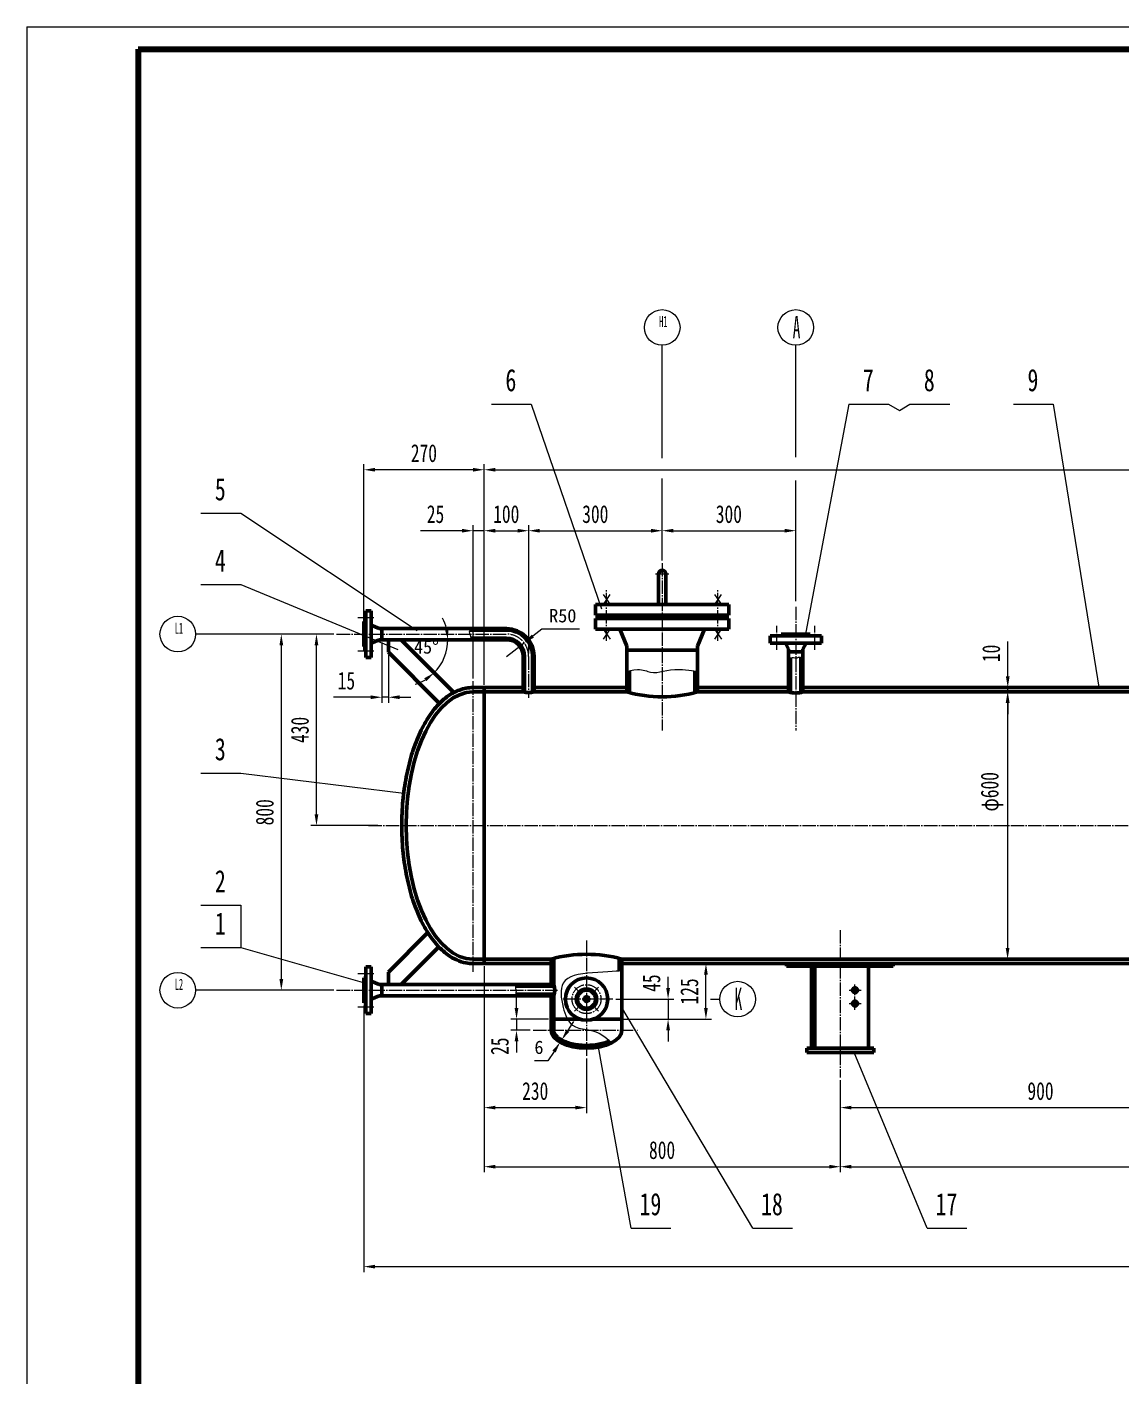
# Model space of a CAD drawing. Header units: millimetres. Extents: x 15989 to 24399, y 9854 to 15799.
# Drawn here: x 15989 to 18444, y 12766 to 15794 of the extents above; entities that cross this region are included whole.
import ezdxf

# ---------------------------------------------------------------- set-up
doc = ezdxf.new("R2010")
doc.units = ezdxf.units.MM
doc.linetypes.add('EB_DASHDOT', pattern=[39, 30, -3, 3, -3])
doc.layers.add('CAXA0', color=7, linetype='Continuous', lineweight=70)
doc.styles.add('3', font='', dxfattribs={"width": 0.5})
doc.styles.add('style1', font='', dxfattribs={"width": 0.72})
doc.styles.get('3').set_extended_font_data('FangSong_GB2312')
doc.styles.get('style1').set_extended_font_data('FangSong_GB2312')
doc.dimstyles.new('Copy of ISO-25', dxfattribs={"dimtxt": 2.5, "dimasz": 25, "dimexe": 12.5, "dimexo": 6.25, "dimgap": 10, "dimtad": 1, "dimtih": 1, "dimtoh": 1, "dimtxsty": 'Standard', "dimcen": 0, "dimadec": 0, "dimazin": 0, "dimtfac": 1, "dimtmove": 0, "dimatfit": 3, "dimfxl": 0, "dimtolj": 1, "dimtzin": 0, "dimarcsym": 0})
doc.dimstyles.new('ISO-25', dxfattribs={"dimtxt": 50, "dimasz": 25, "dimexe": 12.5, "dimexo": 6.25, "dimgap": 10, "dimtad": 1, "dimtxsty": 'style1', "dimcen": 0, "dimadec": 0, "dimazin": 0, "dimtfac": 1, "dimtmove": 0, "dimatfit": 3, "dimfxl": 0, "dimarcsym": 0})
doc.dimstyles.new('UserStyle21', dxfattribs={"dimtxt": 50, "dimasz": 25, "dimexe": 12.5, "dimexo": 6.25, "dimgap": 10, "dimtad": 1, "dimtxsty": 'style1', "dimcen": 0, "dimadec": 0, "dimazin": 0, "dimtfac": 1, "dimtmove": 2, "dimatfit": 3, "dimfxl": 0, "dimtolj": 1, "dimtzin": 0, "dimarcsym": 0})
doc.dimstyles.new('UserStyle22', dxfattribs={"dimtxt": 50, "dimasz": 25, "dimexe": 12.5, "dimexo": 6.25, "dimgap": 10, "dimtad": 1, "dimtxsty": 'style1', "dimcen": 0, "dimadec": 0, "dimazin": 0, "dimtfac": 1, "dimtmove": 1, "dimatfit": 3, "dimfxl": 0, "dimtolj": 1, "dimtzin": 0, "dimarcsym": 0})
doc.dimstyles.new('UserStyle23', dxfattribs={"dimtxt": 2.5, "dimasz": 25, "dimexe": 12.5, "dimexo": 6.25, "dimgap": 10, "dimtad": 1, "dimtih": 1, "dimtoh": 1, "dimtxsty": 'Standard', "dimcen": 0, "dimadec": 0, "dimazin": 0, "dimtfac": 1, "dimtmove": 1, "dimatfit": 3, "dimfxl": 0, "dimtolj": 1, "dimtzin": 0, "dimarcsym": 0})

# ---------------------------------------------------------------- blocks, each defined once
blk = doc.blocks.new('*CAXBLOCK2629')
at = {"layer": 'CAXA0', "linetype": 'Continuous', "lineweight": 0}
for points in [[(17514.1, 13690.2), (17518.2, 13665.2), (17509.9, 13665.2)], [(17514.1, 13565.2), (17518.2, 13590.2), (17509.9, 13590.2)]]:
    blk.add_hatch(color=0, dxfattribs=at).paths.add_polyline_path(points, flags=0)
at = {"layer": 'CAXA0', "color": 0, "linetype": 'Continuous', "lineweight": 0}
for p, q in [((17331.6, 13690.2), (17526.6, 13690.2)), ((17514.1, 13590.2), (17514.1, 13665.2)), ((17331.6, 13565.2), (17526.6, 13565.2))]:
    blk.add_line(p, q, dxfattribs=at)
at = {"layer": 'CAXA0', "color": 0, "linetype": 'Continuous', "lineweight": 0, "insert": (17456.7, 13598.1), "char_height": 40, "attachment_point": 1, "rotation": 90, "style": 'style1'}
blk.add_mtext('\\fFangSong_GB2312|b0|i0|p34;125', dxfattribs=at)
blk = doc.blocks.new('*CAXBLOCK2730')
at = {"layer": 'CAXA0', "linetype": 'Continuous', "lineweight": 0}
for points in [[(17088.6, 13565.2), (17092.8, 13590.2), (17084.4, 13590.2)], [(17088.6, 13540.2), (17092.8, 13515.2), (17084.4, 13515.2)]]:
    blk.add_hatch(color=0, dxfattribs=at).paths.add_polyline_path(points, flags=0)
at = {"layer": 'CAXA0', "color": 0, "linetype": 'Continuous', "lineweight": 0}
for p, q in [((17088.6, 13590.2), (17088.6, 13615.2)), ((17160.1, 13565.2), (17076.1, 13565.2)), ((17119.4, 13540.2), (17076.1, 13540.2)), ((17088.6, 13565.2), (17088.6, 13540.2)), ((17088.6, 13515.2), (17088.6, 13490.2))]:
    blk.add_line(p, q, dxfattribs=at)
at = {"layer": 'CAXA0', "color": 0, "linetype": 'Continuous', "lineweight": 0, "insert": (17030.8, 13484.9), "char_height": 40, "attachment_point": 1, "rotation": 90, "style": 'style1'}
blk.add_mtext('\\fFangSong_GB2312|b0|i0|p34;25', dxfattribs=at)
blk = doc.blocks.new('*CAXBLOCK2831')
at = {"layer": 'CAXA0', "linetype": 'Continuous', "lineweight": 0}
for points in [[(17189.9, 13518.4), (17207.2, 13537), (17200.2, 13541.5)], [(17186.6, 13513.4), (17176.4, 13490.2), (17169.4, 13494.8)]]:
    blk.add_hatch(color=0, dxfattribs=at).paths.add_polyline_path(points, flags=0)
at = {"layer": 'CAXA0', "color": 0, "linetype": 'Continuous', "lineweight": 0}
for p, q in [((17203.7, 13539.2), (17217.4, 13560.1)), ((17189.9, 13518.4), (17186.6, 13513.4)), ((17187.9, 13512.5), (17197.1, 13506.5)), ((17191.2, 13517.5), (17200.4, 13511.5)), ((17172.9, 13492.5), (17159.1, 13471.6)), ((17159.1, 13471.6), (17129.1, 13471.6))]:
    blk.add_line(p, q, dxfattribs=at)
at = {"layer": 'CAXA0', "color": 0, "linetype": 'Continuous', "lineweight": 0, "insert": (17128.8, 13517.1), "char_height": 30, "attachment_point": 1}
blk.add_mtext('\\fFangSong_GB2312|b0|i0|p34;6', dxfattribs=at)
blk = doc.blocks.new('*CAXBLOCK3033')
at = {"layer": 'CAXA0', "linetype": 'Continuous', "lineweight": 0}
for points in [[(17815.9, 13366.5), (17840.9, 13362.4), (17840.9, 13370.7)], [(18715.9, 13366.5), (18690.9, 13362.4), (18690.9, 13370.7)]]:
    blk.add_hatch(color=0, dxfattribs=at).paths.add_polyline_path(points, flags=0)
at = {"layer": 'CAXA0', "color": 0, "linetype": 'Continuous', "lineweight": 0}
for p, q in [((18715.9, 13887.2), (18715.9, 13354)), ((17815.9, 13421.9), (17815.9, 13354)), ((17840.9, 13366.5), (18690.9, 13366.5))]:
    blk.add_line(p, q, dxfattribs=at)
at = {"layer": 'CAXA0', "color": 0, "linetype": 'Continuous', "lineweight": 0, "insert": (18236.2, 13423.9), "char_height": 40, "attachment_point": 1, "style": 'style1'}
blk.add_mtext('\\fFangSong_GB2312|b0|i0|p34;900', dxfattribs=at)
blk = doc.blocks.new('*CAXBLOCK3235')
at = {"layer": 'CAXA0', "linetype": 'Continuous', "lineweight": 0}
for points in [[(16745.9, 13009.3), (16770.9, 13005.1), (16770.9, 13013.5)], [(20869.5, 13009.3), (20844.5, 13005.1), (20844.5, 13013.5)]]:
    blk.add_hatch(color=0, dxfattribs=at).paths.add_polyline_path(points, flags=0)
at = {"layer": 'CAXA0', "color": 0, "linetype": 'Continuous', "lineweight": 0}
for p, q in [((20869.5, 13954), (20869.5, 12996.8)), ((16745.9, 13596), (16745.9, 12996.8)), ((16770.9, 13009.3), (20844.5, 13009.3))]:
    blk.add_line(p, q, dxfattribs=at)
at = {"layer": 'CAXA0', "color": 0, "linetype": 'Continuous', "lineweight": 0, "insert": (18758.3, 13066.7), "char_height": 40, "attachment_point": 1, "style": 'style1'}
blk.add_mtext('\\fFangSong_GB2312|b0|i0|p34;~4125', dxfattribs=at)
blk = doc.blocks.new('*CAXBLOCK3538')
at = {"layer": 'CAXA0', "linetype": 'Continuous', "lineweight": 0}
for points in [[(17415.9, 14662.5), (17440.9, 14658.3), (17440.9, 14666.7)], [(17715.9, 14662.5), (17690.9, 14658.3), (17690.9, 14666.7)]]:
    blk.add_hatch(color=0, dxfattribs=at).paths.add_polyline_path(points, flags=0)
at = {"layer": 'CAXA0', "color": 0, "linetype": 'Continuous', "lineweight": 0}
for p, q in [((17415.9, 14595.9), (17415.9, 14675)), ((17440.9, 14662.5), (17690.9, 14662.5)), ((17715.9, 14504.2), (17715.9, 14675))]:
    blk.add_line(p, q, dxfattribs=at)
at = {"layer": 'CAXA0', "color": 0, "linetype": 'Continuous', "lineweight": 0, "insert": (17536.2, 14719.9), "char_height": 40, "attachment_point": 1, "style": 'style1'}
blk.add_mtext('\\fFangSong_GB2312|b0|i0|p34;300', dxfattribs=at)
blk = doc.blocks.new('*CAXBLOCK3841')
at = {"layer": 'CAXA0', "linetype": 'Continuous', "lineweight": 0}
for points in [[(16934.4, 14417.7), (16927.3, 14442.1), (16935.6, 14443)], [(16903.6, 14343.3), (16886.5, 14324.5), (16881.4, 14331.1)]]:
    blk.add_hatch(color=0, dxfattribs=at).paths.add_polyline_path(points, flags=0)
at = {"layer": 'CAXA0', "color": 0, "linetype": 'Continuous', "lineweight": 0}
for start, end in [(13.6356, 27.2711), (315, 360), (287.7289, 301.3644)]:
    blk.add_arc((16829.1, 14417.7), 105.3, start, end, dxfattribs=at)
at = {"layer": 'CAXA0', "color": 0, "linetype": 'Continuous', "lineweight": 0, "insert": (16858.3, 14416.3), "char_height": 30, "attachment_point": 1}
blk.add_mtext('\\fFangSong_GB2312|b0|i0|p34;45{%%D}', dxfattribs=at)
blk = doc.blocks.new('*CAXBLOCK3942')
at = {"layer": 'CAXA0', "linetype": 'Continuous', "lineweight": 0}
for points in [[(16785.9, 14288.4), (16760.9, 14284.2), (16760.9, 14292.6)], [(16800.9, 14288.4), (16825.9, 14284.2), (16825.9, 14292.6)]]:
    blk.add_hatch(color=0, dxfattribs=at).paths.add_polyline_path(points, flags=0)
at = {"layer": 'CAXA0', "color": 0, "linetype": 'Continuous', "lineweight": 0}
for p, q in [((16785.9, 14411.5), (16785.9, 14275.9)), ((16800.9, 14383.2), (16800.9, 14275.9)), ((16760.9, 14288.4), (16677.5, 14288.4)), ((16800.9, 14288.4), (16785.9, 14288.4)), ((16825.9, 14288.4), (16850.9, 14288.4))]:
    blk.add_line(p, q, dxfattribs=at)
at = {"layer": 'CAXA0', "color": 0, "linetype": 'Continuous', "lineweight": 0, "insert": (16686.9, 14345.8), "char_height": 40, "attachment_point": 1, "style": 'style1'}
blk.add_mtext('\\fFangSong_GB2312|b0|i0|p34;15', dxfattribs=at)
blk = doc.blocks.new('*CAXBLOCK4043')
at = {"layer": 'CAXA0', "linetype": 'Continuous', "lineweight": 0}
for points in [[(17429.1, 13610.2), (17433.3, 13635.2), (17424.9, 13635.2)], [(17429.1, 13565.2), (17433.3, 13540.2), (17424.9, 13540.2)]]:
    blk.add_hatch(color=0, dxfattribs=at).paths.add_polyline_path(points, flags=0)
at = {"layer": 'CAXA0', "color": 0, "linetype": 'Continuous', "lineweight": 0}
for p, q in [((17429.1, 13635.2), (17429.1, 13660.2)), ((17311.4, 13610.2), (17441.6, 13610.2)), ((17429.1, 13610.2), (17429.1, 13565.2)), ((17311.4, 13565.2), (17441.6, 13565.2)), ((17429.1, 13540.2), (17429.1, 13515.2))]:
    blk.add_line(p, q, dxfattribs=at)
at = {"layer": 'CAXA0', "color": 0, "linetype": 'Continuous', "lineweight": 0, "insert": (17371.4, 13626.6), "char_height": 40, "attachment_point": 1, "rotation": 90, "style": 'style1'}
blk.add_mtext('\\fFangSong_GB2312|b0|i0|p34;45', dxfattribs=at)
blk = doc.blocks.new('*CAXBLOCK4245')
at = {"layer": 'CAXA0', "linetype": 'Continuous', "lineweight": 0}
blk.add_hatch(color=0, dxfattribs=at).paths.add_polyline_path([(17105.6, 14410.6), (17127.9, 14422.5), (17122.9, 14429.1)], flags=0)
at = {"layer": 'CAXA0', "color": 0, "linetype": 'Continuous', "lineweight": 0}
for p, q in [((17145.3, 14441), (17125.4, 14425.8)), ((17230.3, 14441), (17145.3, 14441)), ((17065.9, 14380.2), (17105.6, 14410.6))]:
    blk.add_line(p, q, dxfattribs=at)
at = {"layer": 'CAXA0', "color": 0, "linetype": 'Continuous', "lineweight": 0, "insert": (17161.9, 14486.6), "char_height": 30, "attachment_point": 1}
blk.add_mtext('\\fFangSong_GB2312|b0|i0|p34;R50', dxfattribs=at)
blk = doc.blocks.new('*CAXBLOCK4346')
at = {"layer": 'CAXA0', "linetype": 'Continuous', "lineweight": 0}
for points in [[(16560.3, 14430.2), (16564.5, 14405.2), (16556.2, 14405.2)], [(16560.3, 13630.2), (16564.5, 13655.2), (16556.2, 13655.2)]]:
    blk.add_hatch(color=0, dxfattribs=at).paths.add_polyline_path(points, flags=0)
at = {"layer": 'CAXA0', "color": 0, "linetype": 'Continuous', "lineweight": 0}
for p, q in [((16672.1, 14430.2), (16547.8, 14430.2)), ((16560.3, 14405.2), (16560.3, 13655.2)), ((16678.3, 13630.2), (16547.8, 13630.2))]:
    blk.add_line(p, q, dxfattribs=at)
at = {"layer": 'CAXA0', "color": 0, "linetype": 'Continuous', "lineweight": 0, "insert": (16502.9, 14000.6), "char_height": 40, "attachment_point": 1, "rotation": 90, "style": 'style1'}
blk.add_mtext('\\fFangSong_GB2312|b0|i0|p34;800', dxfattribs=at)
blk = doc.blocks.new('*CAXBLOCK4447')
at = {"layer": 'CAXA0', "linetype": 'Continuous', "lineweight": 0}
for points in [[(16639.2, 14430.2), (16643.4, 14405.2), (16635.1, 14405.2)], [(16639.2, 14000.2), (16643.4, 14025.2), (16635.1, 14025.2)]]:
    blk.add_hatch(color=0, dxfattribs=at).paths.add_polyline_path(points, flags=0)
at = {"layer": 'CAXA0', "color": 0, "linetype": 'Continuous', "lineweight": 0}
for p, q in [((16678.3, 14430.2), (16626.7, 14430.2)), ((16639.2, 14025.2), (16639.2, 14405.2)), ((16776.9, 14000.2), (16626.7, 14000.2))]:
    blk.add_line(p, q, dxfattribs=at)
at = {"layer": 'CAXA0', "color": 0, "linetype": 'Continuous', "lineweight": 0, "insert": (16581.8, 14185.6), "char_height": 40, "attachment_point": 1, "rotation": 90, "style": 'style1'}
blk.add_mtext('\\fFangSong_GB2312|b0|i0|p34;430', dxfattribs=at)
blk = doc.blocks.new('*CAXBLOCK4548')
at = {"layer": 'CAXA0', "linetype": 'Continuous', "lineweight": 0}
for points in [[(16990.9, 14662.5), (16965.9, 14658.3), (16965.9, 14666.7)], [(17015.9, 14662.5), (17040.9, 14658.3), (17040.9, 14666.7)]]:
    blk.add_hatch(color=0, dxfattribs=at).paths.add_polyline_path(points, flags=0)
at = {"layer": 'CAXA0', "color": 0, "linetype": 'Continuous', "lineweight": 0}
for p, q in [((16965.9, 14662.5), (16872.9, 14662.5)), ((16990.9, 14330.4), (16990.9, 14675)), ((17015.9, 14662.5), (16990.9, 14662.5)), ((17015.9, 14316.5), (17015.9, 14675)), ((17040.9, 14662.5), (17065.9, 14662.5))]:
    blk.add_line(p, q, dxfattribs=at)
at = {"layer": 'CAXA0', "color": 0, "linetype": 'Continuous', "lineweight": 0, "insert": (16887.1, 14719.9), "char_height": 40, "attachment_point": 1, "style": 'style1'}
blk.add_mtext('\\fFangSong_GB2312|b0|i0|p34;25', dxfattribs=at)
blk = doc.blocks.new('*CAXBLOCK4750')
at = {"layer": 'CAXA0', "linetype": 'Continuous', "lineweight": 0}
for points in [[(16745.9, 14799.4), (16770.9, 14795.3), (16770.9, 14803.6)], [(17015.9, 14799.4), (16990.9, 14795.3), (16990.9, 14803.6)]]:
    blk.add_hatch(color=0, dxfattribs=at).paths.add_polyline_path(points, flags=0)
at = {"layer": 'CAXA0', "color": 0, "linetype": 'Continuous', "lineweight": 0}
for p, q in [((16745.9, 14394.5), (16745.9, 14811.9)), ((17015.9, 14316.5), (17015.9, 14811.9)), ((16990.9, 14799.4), (16770.9, 14799.4))]:
    blk.add_line(p, q, dxfattribs=at)
at = {"layer": 'CAXA0', "color": 0, "linetype": 'Continuous', "lineweight": 0, "insert": (16851.2, 14856.8), "char_height": 40, "attachment_point": 1, "style": 'style1'}
blk.add_mtext('\\fFangSong_GB2312|b0|i0|p34;270', dxfattribs=at)
blk = doc.blocks.new('*CAXBLOCK4952')
at = {"layer": 'CAXA0', "linetype": 'Continuous', "lineweight": 0}
for points in [[(17815.9, 13233.8), (17840.9, 13229.6), (17840.9, 13238)], [(19615.9, 13233.8), (19590.9, 13229.6), (19590.9, 13238)]]:
    blk.add_hatch(color=0, dxfattribs=at).paths.add_polyline_path(points, flags=0)
at = {"layer": 'CAXA0', "color": 0, "linetype": 'Continuous', "lineweight": 0}
for p, q in [((17815.9, 13428.1), (17815.9, 13221.3)), ((19615.9, 13428.1), (19615.9, 13221.3)), ((17840.9, 13233.8), (19590.9, 13233.8))]:
    blk.add_line(p, q, dxfattribs=at)
at = {"layer": 'CAXA0', "color": 0, "linetype": 'Continuous', "lineweight": 0, "insert": (18676.3, 13291.2), "char_height": 40, "attachment_point": 1, "style": 'style1'}
blk.add_mtext('\\fFangSong_GB2312|b0|i0|p34;1800', dxfattribs=at)
blk = doc.blocks.new('*CAXBLOCK5053')
at = {"layer": 'CAXA0', "linetype": 'Continuous', "lineweight": 0}
for points in [[(17015.9, 13233.8), (17040.9, 13229.6), (17040.9, 13238)], [(17815.9, 13233.8), (17790.9, 13229.6), (17790.9, 13238)]]:
    blk.add_hatch(color=0, dxfattribs=at).paths.add_polyline_path(points, flags=0)
at = {"layer": 'CAXA0', "color": 0, "linetype": 'Continuous', "lineweight": 0}
for p, q in [((17015.9, 13677.7), (17015.9, 13221.3)), ((17815.9, 13428.1), (17815.9, 13221.3)), ((17040.9, 13233.8), (17790.9, 13233.8))]:
    blk.add_line(p, q, dxfattribs=at)
at = {"layer": 'CAXA0', "color": 0, "linetype": 'Continuous', "lineweight": 0, "insert": (17386.2, 13291.2), "char_height": 40, "attachment_point": 1, "style": 'style1'}
blk.add_mtext('\\fFangSong_GB2312|b0|i0|p34;800', dxfattribs=at)
blk = doc.blocks.new('*CAXBLOCK5154')
at = {"layer": 'CAXA0', "linetype": 'Continuous', "lineweight": 0}
for points in [[(17015.9, 13366.5), (17040.9, 13362.4), (17040.9, 13370.7)], [(17245.9, 13366.5), (17220.9, 13362.4), (17220.9, 13370.7)]]:
    blk.add_hatch(color=0, dxfattribs=at).paths.add_polyline_path(points, flags=0)
at = {"layer": 'CAXA0', "color": 0, "linetype": 'Continuous', "lineweight": 0}
for p, q in [((17015.9, 13684), (17015.9, 13354)), ((17245.9, 13476.9), (17245.9, 13354)), ((17040.9, 13366.5), (17220.9, 13366.5))]:
    blk.add_line(p, q, dxfattribs=at)
at = {"layer": 'CAXA0', "color": 0, "linetype": 'Continuous', "lineweight": 0, "insert": (17101.2, 13423.9), "char_height": 40, "attachment_point": 1, "style": 'style1'}
blk.add_mtext('\\fFangSong_GB2312|b0|i0|p34;230', dxfattribs=at)
blk = doc.blocks.new('*CAXBLOCK5659')
at = {"layer": 'CAXA0', "linetype": 'Continuous', "lineweight": 0}
for points in [[(17115.9, 14662.5), (17140.9, 14658.3), (17140.9, 14666.7)], [(17415.9, 14662.5), (17390.9, 14658.3), (17390.9, 14666.7)]]:
    blk.add_hatch(color=0, dxfattribs=at).paths.add_polyline_path(points, flags=0)
at = {"layer": 'CAXA0', "color": 0, "linetype": 'Continuous', "lineweight": 0}
for p, q in [((17115.9, 14386.5), (17115.9, 14675)), ((17140.9, 14662.5), (17390.9, 14662.5)), ((17415.9, 14595.9), (17415.9, 14675))]:
    blk.add_line(p, q, dxfattribs=at)
at = {"layer": 'CAXA0', "color": 0, "linetype": 'Continuous', "lineweight": 0, "insert": (17236.2, 14719.9), "char_height": 40, "attachment_point": 1, "style": 'style1'}
blk.add_mtext('\\fFangSong_GB2312|b0|i0|p34;300', dxfattribs=at)
blk = doc.blocks.new('*CAXBLOCK5760')
at = {"layer": 'CAXA0', "linetype": 'Continuous', "lineweight": 0}
for points in [[(17015.9, 14662.5), (17040.9, 14658.3), (17040.9, 14666.7)], [(17115.9, 14662.5), (17090.9, 14658.3), (17090.9, 14666.7)]]:
    blk.add_hatch(color=0, dxfattribs=at).paths.add_polyline_path(points, flags=0)
at = {"layer": 'CAXA0', "color": 0, "linetype": 'Continuous', "lineweight": 0}
for p, q in [((17015.9, 14316.5), (17015.9, 14675)), ((17040.9, 14662.5), (17090.9, 14662.5)), ((17115.9, 14393.3), (17115.9, 14675))]:
    blk.add_line(p, q, dxfattribs=at)
at = {"layer": 'CAXA0', "color": 0, "linetype": 'Continuous', "lineweight": 0, "insert": (17036.2, 14719.9), "char_height": 40, "attachment_point": 1, "style": 'style1'}
blk.add_mtext('\\fFangSong_GB2312|b0|i0|p34;100', dxfattribs=at)
blk = doc.blocks.new('*CAXBLOCK5861')
at = {"layer": 'CAXA0', "linetype": 'Continuous', "lineweight": 0}
for points in [[(17015.9, 14799.4), (17040.9, 14795.3), (17040.9, 14803.6)], [(20415.9, 14799.4), (20390.9, 14795.3), (20390.9, 14803.6)]]:
    blk.add_hatch(color=0, dxfattribs=at).paths.add_polyline_path(points, flags=0)
at = {"layer": 'CAXA0', "color": 0, "linetype": 'Continuous', "lineweight": 0}
for p, q in [((17015.9, 14316.5), (17015.9, 14811.9)), ((20415.9, 14316.5), (20415.9, 14811.9)), ((17040.9, 14799.4), (20390.9, 14799.4))]:
    blk.add_line(p, q, dxfattribs=at)
at = {"layer": 'CAXA0', "color": 0, "linetype": 'Continuous', "lineweight": 0, "insert": (18676.3, 14856.8), "char_height": 40, "attachment_point": 1, "style": 'style1'}
blk.add_mtext('\\fFangSong_GB2312|b0|i0|p34;3400', dxfattribs=at)
blk = doc.blocks.new('*CAXBLOCK5962')
at = {"layer": 'CAXA0', "linetype": 'Continuous', "lineweight": 0}
for points in [[(18192, 14310.2), (18196.2, 14335.2), (18187.8, 14335.2)], [(18192, 14300.2), (18196.2, 14275.2), (18187.8, 14275.2)]]:
    blk.add_hatch(color=0, dxfattribs=at).paths.add_polyline_path(points, flags=0)
at = {"layer": 'CAXA0', "color": 0, "linetype": 'Continuous', "lineweight": 0}
for p, q in [((18192, 14335.2), (18192, 14413.8)), ((18153.2, 14310.2), (18204.5, 14310.2)), ((18153.2, 14300.2), (18204.5, 14300.2)), ((18192, 14300.2), (18192, 14310.2)), ((18192, 14275.2), (18192, 14250.2))]:
    blk.add_line(p, q, dxfattribs=at)
at = {"layer": 'CAXA0', "color": 0, "linetype": 'Continuous', "lineweight": 0, "insert": (18134.6, 14367.3), "char_height": 40, "attachment_point": 1, "rotation": 90, "style": 'style1'}
blk.add_mtext('\\fFangSong_GB2312|b0|i0|p34;10', dxfattribs=at)
blk = doc.blocks.new('*CAXBLOCK6063')
at = {"layer": 'CAXA0', "linetype": 'Continuous', "lineweight": 0}
for points in [[(18191.6, 14300.2), (18195.8, 14275.2), (18187.4, 14275.2)], [(18191.6, 13700.2), (18195.8, 13725.2), (18187.4, 13725.2)]]:
    blk.add_hatch(color=0, dxfattribs=at).paths.add_polyline_path(points, flags=0)
at = {"layer": 'CAXA0', "color": 0, "linetype": 'Continuous', "lineweight": 0}
for p, q in [((18153.2, 14300.2), (18204.1, 14300.2)), ((18191.6, 14275.2), (18191.6, 13725.2)), ((18153.2, 13700.2), (18204.1, 13700.2))]:
    blk.add_line(p, q, dxfattribs=at)
at = {"layer": 'CAXA0', "color": 0, "linetype": 'Continuous', "lineweight": 0, "insert": (18131.2, 14031.8), "char_height": 40, "attachment_point": 1, "rotation": 90, "style": 'style1'}
blk.add_mtext('\\fFangSong_GB2312|b0|i0|p34;φ600', dxfattribs=at)

msp = doc.modelspace()

# ---------------------------------------------------------------- linework, layer by layer
at = {"layer": 'CAXA0', "linetype": 'Continuous', "lineweight": 0}
for p, q in [((15988.983, 15794.127), (15988.983, 9854.127)), ((15988.983, 15794.127), (24398.983, 15794.127)), ((17415.86, 14825.13), (17415.86, 15079.101)), ((17715.86, 14827.964), (17715.86, 15079.101)), ((17032.501, 14947.001), (17121.748, 14947.001)), ((17121.748, 14947.001), (17279.861, 14487.237)), ((17835.239, 14947.001), (17735.975, 14422.837)), ((17835.239, 14947.001), (17924.486, 14947.001)), ((17924.486, 14947.001), (17949.152, 14932.525)), ((17949.152, 14932.525), (17972.308, 14947.001)), ((17972.308, 14947.001), (18061.556, 14947.001)), ((18205.088, 14947.001), (18294.335, 14947.001)), ((18294.335, 14947.001), (18397.116, 14306.579)), ((17415.86, 14675.006), (17415.86, 14779.782)), ((17715.86, 14675.006), (17715.86, 14775.531)), ((16379.805, 14701.934), (16469.053, 14701.934)), ((16469.053, 14701.934), (16865.251, 14438.412)), ((16379.805, 14541.476), (16469.053, 14541.476)), ((16469.053, 14541.476), (16822.334, 14395.843)), ((16547.842, 14430.23), (16367.782, 14430.23)), ((16379.805, 14117.911), (16469.053, 14117.911)), ((16469.053, 14117.911), (16835.259, 14072.962)), ((16379.805, 13821.296), (16469.053, 13821.296)), ((16469.053, 13821.296), (16469.053, 13726.166)), ((16379.805, 13726.166), (16469.053, 13726.166)), ((16469.053, 13726.166), (16752.385, 13645.279)), ((16547.842, 13630.23), (16367.782, 13630.23)), ((17524.072, 13610.23), (17545.361, 13610.23)), ((17619.047, 13095.928), (17325.36, 13591.707)), ((17345.991, 13095.928), (17272.677, 13502.575)), ((18010.965, 13095.928), (17846.928, 13490.23)), ((17345.991, 13095.928), (17435.238, 13095.928)), ((17619.047, 13095.928), (17708.295, 13095.928)), ((18010.965, 13095.928), (18100.212, 13095.928))]:
    msp.add_line(p, q, dxfattribs=at)
at = {"layer": 'CAXA0', "linetype": 'Continuous', "lineweight": 80}
for q in [(24348.983, 15744.127), (16238.983, 9904.127)]:
    msp.add_line((16238.983, 15744.127), q, dxfattribs=at)
at = {"layer": 'CAXA0', "linetype": 'EB_DASHDOT', "lineweight": 0}
for p, q in [((17415.86, 14589.611), (17415.86, 14213.717)), ((17400.422, 14565.505), (17431.365, 14565.505)), ((17298.335, 14518.826), (17282.948, 14496.509)), ((17283.385, 14518.826), (17298.772, 14496.509)), ((17290.86, 14415.199), (17290.86, 14531.113)), ((17548.335, 14518.826), (17532.948, 14496.509)), ((17533.385, 14518.826), (17548.772, 14496.509)), ((17540.86, 14415.199), (17540.86, 14531.113)), ((17715.86, 14491.717), (17715.86, 14213.717)), ((16732.064, 14467.73), (16769.999, 14467.73)), ((17673.36, 14394.861), (17673.36, 14448.465)), ((17758.36, 14394.861), (17758.36, 14448.465)), ((16684.597, 14430.23), (17065.86, 14430.23)), ((17298.335, 14441.505), (17282.948, 14419.188)), ((17283.385, 14441.505), (17298.772, 14419.188)), ((17548.335, 14441.505), (17532.948, 14419.188)), ((17533.385, 14441.505), (17548.772, 14419.188)), ((16732.064, 14392.73), (16769.999, 14392.73)), ((17115.86, 14380.23), (17115.86, 14287.277)), ((16990.86, 14324.157), (16990.86, 13671.515)), ((16755.845, 14000.23), (20922.976, 14000.23)), ((17815.86, 13764.902), (17815.86, 13434.39)), ((17245.86, 13741.718), (17245.86, 13483.184)), ((16732.064, 13667.73), (16769.999, 13667.73)), ((16684.597, 13630.23), (17180.597, 13630.23)), ((17226.679, 13629.412), (17218.653, 13637.438)), ((17265.042, 13629.412), (17273.068, 13637.438)), ((17835.904, 13630.23), (17862.432, 13630.23)), ((17848.86, 13586.074), (17848.86, 13643.107)), ((17305.145, 13610.23), (17193.076, 13610.23)), ((17835.904, 13600.23), (17862.432, 13600.23)), ((16732.064, 13592.73), (16769.999, 13592.73)), ((17226.679, 13591.049), (17218.653, 13583.023)), ((17265.042, 13591.049), (17273.068, 13583.023)), ((17125.647, 13540.23), (17360.311, 13540.23))]:
    msp.add_line(p, q, dxfattribs=at)
at = {"layer": 'CAXA0', "linetype": 'Continuous', "lineweight": 50}
for p, q in [((17407.86, 14496.509), (17407.86, 14565.505)), ((17423.86, 14496.509), (17423.86, 14565.505)), ((16749.86, 14482.73), (16749.86, 14377.73)), ((16749.86, 14482.73), (16761.86, 14482.73)), ((16761.86, 14482.73), (16761.86, 14377.73)), ((17265.86, 14472.509), (17265.86, 14496.509)), ((17265.86, 14496.509), (17565.86, 14496.509)), ((17565.86, 14472.509), (17565.86, 14496.509)), ((16745.86, 14458.23), (16745.86, 14402.23)), ((16745.86, 14458.23), (16749.86, 14458.23)), ((16761.86, 14450.23), (16780.428, 14442.73)), ((17265.86, 14472.509), (17565.86, 14472.509)), ((17265.86, 14465.505), (17565.86, 14465.505)), ((17265.86, 14441.505), (17265.86, 14465.505)), ((17310.36, 14469.505), (17521.36, 14469.505)), ((17310.36, 14465.505), (17310.36, 14469.505)), ((17319.925, 14469.505), (17319.925, 14472.509)), ((17511.796, 14469.505), (17511.796, 14472.509)), ((17521.36, 14465.505), (17521.36, 14469.505)), ((17565.86, 14441.505), (17565.86, 14465.505)), ((16761.86, 14410.23), (16780.428, 14417.73)), ((16780.428, 14442.73), (17065.86, 14442.73)), ((16780.428, 14417.73), (17065.86, 14417.73)), ((16785.86, 14442.73), (16785.86, 14417.73)), ((16800.86, 14417.73), (16800.86, 14389.446)), ((16829.145, 14417.73), (16947.796, 14299.079)), ((16984.126, 14439.23), (17065.86, 14439.23)), ((16985.758, 14421.23), (17065.86, 14421.23)), ((17265.86, 14441.505), (17565.86, 14441.505)), ((17320.86, 14441.505), (17336.36, 14403.377)), ((17510.86, 14441.505), (17495.36, 14403.377)), ((17773.36, 14426.23), (17658.36, 14426.23)), ((17658.36, 14410.23), (17658.36, 14426.23)), ((17748.36, 14430.23), (17683.36, 14430.23)), ((17683.36, 14426.23), (17683.36, 14430.23)), ((17748.36, 14426.23), (17748.36, 14430.23)), ((17773.36, 14410.23), (17773.36, 14426.23)), ((16745.86, 14402.23), (16749.86, 14402.23)), ((16800.86, 14389.446), (16915.696, 14274.61)), ((17336.36, 14300.23), (17336.36, 14403.377)), ((17336.36, 14394.505), (17495.36, 14394.505)), ((17495.36, 14300.23), (17495.36, 14403.377)), ((17773.36, 14410.23), (17658.36, 14410.23)), ((17692.86, 14410.23), (17699.86, 14396.25)), ((17699.86, 14300.23), (17699.86, 14396.25)), ((17731.86, 14390.23), (17699.86, 14390.23)), ((17738.86, 14410.23), (17731.86, 14396.25)), ((17731.86, 14300.23), (17731.86, 14396.25)), ((16749.86, 14377.73), (16761.86, 14377.73)), ((17103.36, 14380.23), (17103.36, 14300.23)), ((17106.86, 14380.23), (17106.86, 14300.23)), ((17124.86, 14380.23), (17124.86, 14300.23)), ((17128.36, 14380.23), (17128.36, 14300.23)), ((17704.36, 14300.23), (17704.36, 14376.475)), ((17727.36, 14300.23), (17727.36, 14377.634)), ((17342.36, 14300.23), (17342.36, 14348.012)), ((17489.36, 14300.23), (17489.36, 14347.542)), ((16990.86, 14310.23), (17103.36, 14310.23)), ((16990.86, 14300.23), (17106.86, 14300.23)), ((17015.86, 14310.23), (17015.86, 13690.23)), ((17124.86, 14300.23), (17342.36, 14300.23)), ((17128.36, 14310.23), (17336.36, 14310.23)), ((17489.36, 14300.23), (17704.36, 14300.23)), ((17495.36, 14310.23), (17699.86, 14310.23)), ((17727.36, 14300.23), (18704.36, 14300.23)), ((17731.86, 14310.23), (18699.86, 14310.23)), ((16800.86, 13671.015), (16889.386, 13759.541)), ((16829.145, 13642.73), (16914.008, 13727.594)), ((16990.86, 13700.23), (17172.36, 13700.23)), ((16990.86, 13690.23), (17166.36, 13690.23)), ((17166.36, 13700.23), (17166.36, 13642.73)), ((17172.36, 13700.23), (17172.36, 13639.23)), ((17319.36, 13700.23), (20204.36, 13700.23)), ((17319.36, 13700.23), (17319.36, 13673.485)), ((17325.36, 13700.23), (17325.36, 13601.23)), ((17325.36, 13690.23), (20199.86, 13690.23)), ((17694.86, 13690.23), (17694.86, 13684.23)), ((17934.86, 13690.23), (17934.86, 13684.23)), ((16745.86, 13658.23), (16749.86, 13658.23)), ((16745.86, 13658.23), (16745.86, 13602.23)), ((16749.86, 13682.73), (16761.86, 13682.73)), ((16749.86, 13682.73), (16749.86, 13577.73)), ((16761.86, 13682.73), (16761.86, 13577.73)), ((16800.86, 13642.73), (16800.86, 13671.015)), ((17694.86, 13684.23), (17934.86, 13684.23)), ((17750.86, 13500.23), (17750.86, 13684.23)), ((17758.86, 13500.23), (17758.86, 13684.23)), ((17878.86, 13500.23), (17878.86, 13684.23)), ((16761.86, 13650.23), (16780.428, 13642.73)), ((16780.428, 13642.73), (17172.36, 13642.73)), ((16785.86, 13642.73), (16785.86, 13617.73)), ((17086.609, 13639.23), (17172.36, 13639.23)), ((16745.86, 13602.23), (16749.86, 13602.23)), ((16761.86, 13610.23), (16780.428, 13617.73)), ((16780.428, 13617.73), (17172.36, 13617.73)), ((17087.151, 13621.23), (17172.36, 13621.23)), ((17166.36, 13617.73), (17166.36, 13540.23)), ((17172.36, 13621.23), (17172.36, 13565.23)), ((17325.36, 13601.23), (17325.36, 13540.23)), ((16749.86, 13577.73), (16761.86, 13577.73)), ((17166.36, 13565.23), (17230.653, 13565.23)), ((17172.36, 13565.23), (17172.36, 13540.23)), ((17261.067, 13565.23), (17325.36, 13565.23)), ((17740.86, 13500.23), (17740.86, 13490.23)), ((17740.86, 13500.23), (17890.86, 13500.23)), ((17740.86, 13490.23), (17890.86, 13490.23)), ((17890.86, 13500.23), (17890.86, 13490.23))]:
    msp.add_line(p, q, dxfattribs=at)
at = {"layer": 'CAXA0', "linetype": 'Continuous', "lineweight": 0}
for centre in [(17415.86, 15119.101), (17715.86, 15119.101), (16327.782, 14430.23), (16327.782, 13630.23), (17585.361, 13610.23)]:
    msp.add_circle(centre, 40, dxfattribs=at)
at = {"layer": 'CAXA0', "linetype": 'Continuous', "lineweight": 50}
for centre, radius in [((17245.86, 13610.23), 47.5), ((17245.86, 13610.23), 23), ((17245.86, 13610.23), 20.467), ((17848.86, 13630.23), 5.5), ((17245.86, 13610.23), 5.25), ((17848.86, 13600.23), 5.5)]:
    msp.add_circle(centre, radius, dxfattribs=at)
at = {"layer": 'CAXA0', "linetype": 'EB_DASHDOT', "lineweight": 0}
msp.add_circle((17245.86, 13610.23), 32.5, dxfattribs=at)
at = {"layer": 'CAXA0', "linetype": 'Continuous', "lineweight": 50}
for centre, radius, start, end in [((17415.86, 14565.505), 8, 0, 180), ((17065.86, 14380.23), 62.5, 0, 90), ((17065.86, 14380.23), 59, 0, 90), ((17065.86, 14380.23), 41, 0, 90), ((17065.86, 14380.23), 37.5, 0, 90), ((17115.982, 14351.36), 52.607, 256.117589, 283.608858), ((17415.86, 14589.505), 300, 254.633047, 285.366953), ((17716.016, 14350.627), 52.828, 252.192565, 287.452525), ((17245.86, 13410.956), 300, 74.633047, 105.366953), ((17135.332, 13630.23), 39.081, 341.34626, 18.65374)]:
    msp.add_arc(centre, radius, start, end, dxfattribs=at)
at = {"layer": 'CAXA0', "linetype": 'EB_DASHDOT', "lineweight": 0}
msp.add_arc((17065.86, 14380.23), 50, 0, 90, dxfattribs=at)
at = {"layer": 'CAXA0', "linetype": 'Continuous', "lineweight": 50}
for centre, major_axis, ratio in [((16990.86, 14000.23), (0, 300), 0.5), ((17245.86, 13540.23), (-79.5, 0), 0.50314465)]:
    msp.add_ellipse(centre, major_axis=major_axis, ratio=ratio, start_param=0, end_param=3.14159265, dxfattribs=at)
at = {"layer": 'CAXA0', "linetype": 'Continuous', "lineweight": 0}
for points, knots in [([(16987.35, 14442.73), (16987.35, 14442.73), (16979.029, 14434.677), (16986.812, 14429.346), (16985.539, 14417.73), (16985.539, 14417.73)], [0, 0, 0, 0, 5.98269931, 19.72151158, 27.02960687, 27.02960687, 27.02960687, 27.02960687]), ([(17731.86, 14376.099), (17731.86, 14376.099), (17723.929, 14379.29), (17717.114, 14375.021), (17710.147, 14377.808), (17699.86, 14375.662), (17699.86, 14375.662)], [0, 0, 0, 0, 7.8650958, 14.03514379, 24.28211668, 32.5533535, 32.5533535, 32.5533535, 32.5533535]), ([(17336.36, 14346.441), (17336.36, 14346.441), (17366.621, 14354.648), (17399.536, 14336.708), (17437.005, 14357.569), (17495.36, 14346.441), (17495.36, 14346.441)], [0, 0, 0, 0, 24.66919142, 54.54354971, 119.61430921, 160.92103773, 160.92103773, 160.92103773, 160.92103773]), ([(17325.36, 13673.532), (17325.36, 13673.532), (17251.348, 13669.943), (17183.883, 13660.301), (17189.71, 13593.919), (17215.325, 13533.732), (17265.197, 13549.984), (17301.9, 13511.858), (17301.9, 13511.858)], [0, 0, 0, 0, 67.01910913, 137.93918943, 193.19771601, 239.45375963, 314.54472721, 338.21786989, 338.21786989, 338.21786989, 338.21786989]), ([(17088.044, 13642.73), (17088.044, 13642.73), (17085.075, 13636.654), (17088.246, 13631.522), (17086.923, 13625.712), (17087.242, 13617.73), (17087.242, 13617.73)], [0, 0, 0, 0, 5.23238301, 11.50240602, 18.21970385, 25.44759038, 25.44759038, 25.44759038, 25.44759038])]:
    msp.add_open_spline(points, degree=3, knots=knots, dxfattribs=at)
at = {"layer": 'CAXA0', "linetype": 'Continuous', "lineweight": 50}
for points, knots in [([(16990.86, 14310.23), (16985.693, 14310.23), (16980.526, 14309.758), (16970.278, 14307.884), (16965.197, 14306.482), (16955.191, 14302.792), (16950.266, 14300.503), (16936.381, 14292.71), (16927.678, 14286.151), (16911.158, 14270.402), (16903.338, 14261.211), (16888.251, 14239.851), (16881.05, 14227.531), (16867.936, 14200.641), (16862.024, 14186.07), (16851.64, 14155.128), (16847.168, 14138.756), (16839.787, 14104.724), (16836.877, 14087.064), (16832.705, 14051.012), (16831.441, 14032.62), (16830.597, 13995.687), (16831.017, 13977.147), (16833.527, 13940.507), (16835.617, 13922.408), (16841.407, 13887.221), (16845.108, 13870.136), (16854.014, 13837.514), (16859.22, 13821.978), (16870.999, 13792.94), (16877.573, 13779.437), (16891.932, 13754.884), (16899.718, 13743.832), (16916.348, 13724.542), (16925.194, 13716.302), (16940.877, 13705.075), (16947.479, 13701.251), (16961.013, 13695.233), (16967.948, 13693.041), (16980.234, 13690.73), (16985.547, 13690.23), (16990.86, 13690.23)], [0, 0, 0, 0, 22.00170212, 22.00170212, 44.00340425, 44.00340425, 66.00510637, 66.00510637, 107.32045185, 107.32045185, 148.63579733, 148.63579733, 192.50394802, 192.50394802, 236.37209871, 236.37209871, 280.2402494, 280.2402494, 324.1084001, 324.1084001, 367.97655079, 367.97655079, 411.84470148, 411.84470148, 455.71285217, 455.71285217, 499.58100286, 499.58100286, 543.44915355, 543.44915355, 587.31730425, 587.31730425, 631.18545494, 631.18545494, 675.05360563, 675.05360563, 705.20936171, 705.20936171, 735.36511779, 735.36511779, 757.98846514, 757.98846514, 757.98846514, 757.98846514]), ([(17172.36, 13540.23), (17172.36, 13538.984), (17172.523, 13537.737), (17173.201, 13535.189), (17173.719, 13533.889), (17175.157, 13531.235), (17176.08, 13529.884), (17178.355, 13527.173), (17179.707, 13525.815), (17182.834, 13523.146), (17184.609, 13521.835), (17189.587, 13518.647), (17193.051, 13516.834), (17200.733, 13513.568), (17204.95, 13512.113), (17213.937, 13509.653), (17218.708, 13508.646), (17228.584, 13507.135), (17233.69, 13506.632), (17244.007, 13506.154), (17249.218, 13506.179), (17259.512, 13506.759), (17264.595, 13507.313), (17274.405, 13508.92), (17279.131, 13509.973), (17288.01, 13512.519), (17292.162, 13514.012), (17296.458, 13515.912), (17296.978, 13516.149), (17297.491, 13516.39)], [0, 0, 0, 0, 8.03460423, 8.03460423, 16.06920845, 16.06920845, 24.10381268, 24.10381268, 32.1384169, 32.1384169, 40.17302113, 40.17302113, 52.4369652, 52.4369652, 64.70090927, 64.70090927, 76.96485334, 76.96485334, 89.22879741, 89.22879741, 101.49274148, 101.49274148, 113.75668555, 113.75668555, 126.02062963, 126.02062963, 138.2845737, 138.2845737, 140.00288952, 140.00288952, 140.00288952, 140.00288952])]:
    msp.add_open_spline(points, degree=3, knots=knots, dxfattribs=at)

# ---------------------------------------------------------------- texts
at = {"layer": 'CAXA0', "linetype": 'Continuous', "lineweight": 0, "attachment_point": 1}
for s, insert, char_height, style in [('\\fFangSong_GB2312|b0|i0|p34;H1', (17409.094, 15144.938), 25, '3'), ('\\fFangSong_GB2312|b0|i0|p34;A', (17709.094, 15144.938), 50, '3'), ('\\fFangSong_GB2312|b0|i0|p34;6', (17063.721, 15025.843), 50, 'style1'), ('\\fFangSong_GB2312|b0|i0|p34;7', (17866.459, 15025.843), 50, 'style1'), ('\\fFangSong_GB2312|b0|i0|p34;8', (18003.528, 15025.843), 50, 'style1'), ('\\fFangSong_GB2312|b0|i0|p34;9', (18236.308, 15025.843), 50, 'style1'), ('\\fFangSong_GB2312|b0|i0|p34;5', (16411.025, 14780.776), 50, 'style1'), ('\\fFangSong_GB2312|b0|i0|p34;4', (16411.025, 14620.318), 50, 'style1'), ('\\fFangSong_GB2312|b0|i0|p34;L1', (16321.016, 14456.067), 25, '3'), ('\\fFangSong_GB2312|b0|i0|p34;3', (16411.025, 14196.752), 50, 'style1'), ('\\fFangSong_GB2312|b0|i0|p34;2', (16411.025, 13900.138), 50, 'style1'), ('\\fFangSong_GB2312|b0|i0|p34;1', (16411.025, 13805.008), 50, 'style1'), ('\\fFangSong_GB2312|b0|i0|p34;L2', (16321.016, 13656.067), 25, '3'), ('\\fFangSong_GB2312|b0|i0|p34;K', (17578.594, 13636.067), 50, '3'), ('\\fFangSong_GB2312|b0|i0|p34;19', (17364.856, 13174.77), 50, 'style1'), ('\\fFangSong_GB2312|b0|i0|p34;18', (17637.912, 13174.77), 50, 'style1'), ('\\fFangSong_GB2312|b0|i0|p34;17', (18029.83, 13174.77), 50, 'style1')]:
    msp.add_mtext(s, dxfattribs=dict(at, insert=insert, char_height=char_height, style=style))

# ---------------------------------------------------------------- dimensions: what is measured, and where the dimension line sits
at = {"layer": 'CAXA0', "linetype": 'Continuous', "lineweight": 0}
for base, p1, p2, text, picture, middle in [((16880.86, 14829.44), (17015.86, 14310.23), (16745.86, 14388.23), '\\fFangSong_GB2312;270', '*CAXBLOCK4750', (16880.86, 14830.065)), ((18715.86, 14829.44), (17015.86, 14310.23), (20415.86, 14310.23), '\\fFangSong_GB2312;3400', '*CAXBLOCK5861', (18715.86, 14830.065)), ((16906.86, 14692.506), (17015.86, 14310.23), (16990.86, 14324.157), '\\fFangSong_GB2312;25', '*CAXBLOCK4548', (16902.76, 14693.131)), ((17065.86, 14692.506), (17015.86, 14310.23), (17115.86, 14387.045), '\\fFangSong_GB2312;100', '*CAXBLOCK5760', (17065.86, 14693.131)), ((17265.86, 14692.506), (17115.86, 14380.23), (17415.86, 14589.611), '\\fFangSong_GB2312;300', '*CAXBLOCK5659', (17265.86, 14693.131)), ((17565.86, 14692.506), (17415.86, 14589.611), (17715.86, 14497.967), '\\fFangSong_GB2312;300', '*CAXBLOCK3538', (17565.86, 14693.131)), ((16706.66, 14318.384), (16800.86, 14389.446), (16785.86, 14417.73), '\\fFangSong_GB2312;15', '*CAXBLOCK3942', (16697.76, 14319.009)), ((18807.679, 13039.315), (16745.86, 13602.23), (20869.497, 13960.23), '\\fFangSong_GB2312;~4125', '*CAXBLOCK3235', (18807.679, 13039.94)), ((18265.86, 13396.546), (17815.86, 13428.14), (18715.86, 13893.486), '\\fFangSong_GB2312;900', '*CAXBLOCK3033', (18265.86, 13397.171)), ((17130.86, 13396.546), (17015.86, 13690.23), (17245.86, 13483.184), '\\fFangSong_GB2312;230', '*CAXBLOCK5154', (17130.86, 13397.171)), ((17415.86, 13263.789), (17015.86, 13683.98), (17815.86, 13434.39), '\\fFangSong_GB2312;800', '*CAXBLOCK5053', (17415.86, 13264.414)), ((18715.86, 13263.789), (17815.86, 13434.39), (19615.86, 13434.39), '\\fFangSong_GB2312;1800', '*CAXBLOCK4952', (18715.86, 13264.414))]:
    dim = msp.add_linear_dim(base=base, p1=p1, p2=p2, text=text, dimstyle='ISO-25', dxfattribs=at)
    dim.commit()
    dim.dimension.update_dxf_attribs({"geometry": picture, "text_midpoint": middle})
dim = msp.add_radius_dim(center=(17065.86, 14380.23), mpoint=(17105.561, 14410.626), text='\\fFangSong_GB2312;R50', dimstyle='Copy of ISO-25', dxfattribs=at)
dim.commit()
dim.dimension.update_dxf_attribs({"geometry": '*CAXBLOCK4245', "text_midpoint": (17192.762, 14466.021)})
dim = msp.add_angular_dim_2l(base=(16920.334, 14365.082), line1=((16829.145, 14417.73), (16947.796, 14299.079)), line2=((16780.428, 14417.73), (17065.86, 14417.73)), text='\\fFangSong_GB2312;45{%%D}', dimstyle='UserStyle23', dxfattribs=at)
dim.commit()
dim.dimension.update_dxf_attribs({"geometry": '*CAXBLOCK3841', "text_midpoint": (16899.467, 14395.797)})
for base, p1, p2, angle, text, dimstyle, picture, middle in [((16530.342, 14030.23), (16678.347, 14430.23), (16684.597, 13630.23), 90, '\\fFangSong_GB2312;800', 'ISO-25', '*CAXBLOCK4346', (16529.717, 14030.23)), ((16609.242, 14215.23), (16783.119, 14000.23), (16684.597, 14430.23), 90, '\\fFangSong_GB2312;430', 'ISO-25', '*CAXBLOCK4447', (16608.617, 14215.23)), ((18162.004, 14387.03), (18146.923, 14300.23), (18146.923, 14310.23), 90, '\\fFangSong_GB2312;10', 'ISO-25', '*CAXBLOCK5962', (18161.379, 14398.33)), ((18158.559, 14081.206), (18146.923, 14300.23), (18146.923, 13700.23), 90, '\\fFangSong_GB2312;φ600', 'UserStyle21', '*CAXBLOCK6063', (18157.934, 14000.23)), ((17428.808, 13646.365), (17305.145, 13610.23), (17305.145, 13565.23), 90, '\\fFangSong_GB2312;45', 'UserStyle22', '*CAXBLOCK4043', (17428.183, 13698.33)), ((17484.072, 13627.73), (17325.36, 13565.23), (17325.36, 13690.23), 90, '\\fFangSong_GB2312;125', 'ISO-25', '*CAXBLOCK2629', (17483.447, 13627.73)), ((17088.214, 13504.695), (17166.36, 13565.23), (17125.647, 13540.23), 90, '\\fFangSong_GB2312;25', 'UserStyle22', '*CAXBLOCK2730', (17087.589, 13452.13)), ((17139.122, 13496.597), (17185.987, 13520.958), (17182.687, 13515.947), 236.632521, '\\fFangSong_GB2312;6', 'Copy of ISO-25', '*CAXBLOCK2831', (17112.212, 13456.871))]:
    dim = msp.add_linear_dim(base=base, p1=p1, p2=p2, angle=angle, text=text, dimstyle=dimstyle, dxfattribs=at)
    dim.commit()
    dim.dimension.update_dxf_attribs({"geometry": picture, "text_midpoint": middle})

doc.saveas('drawing.dxf')
